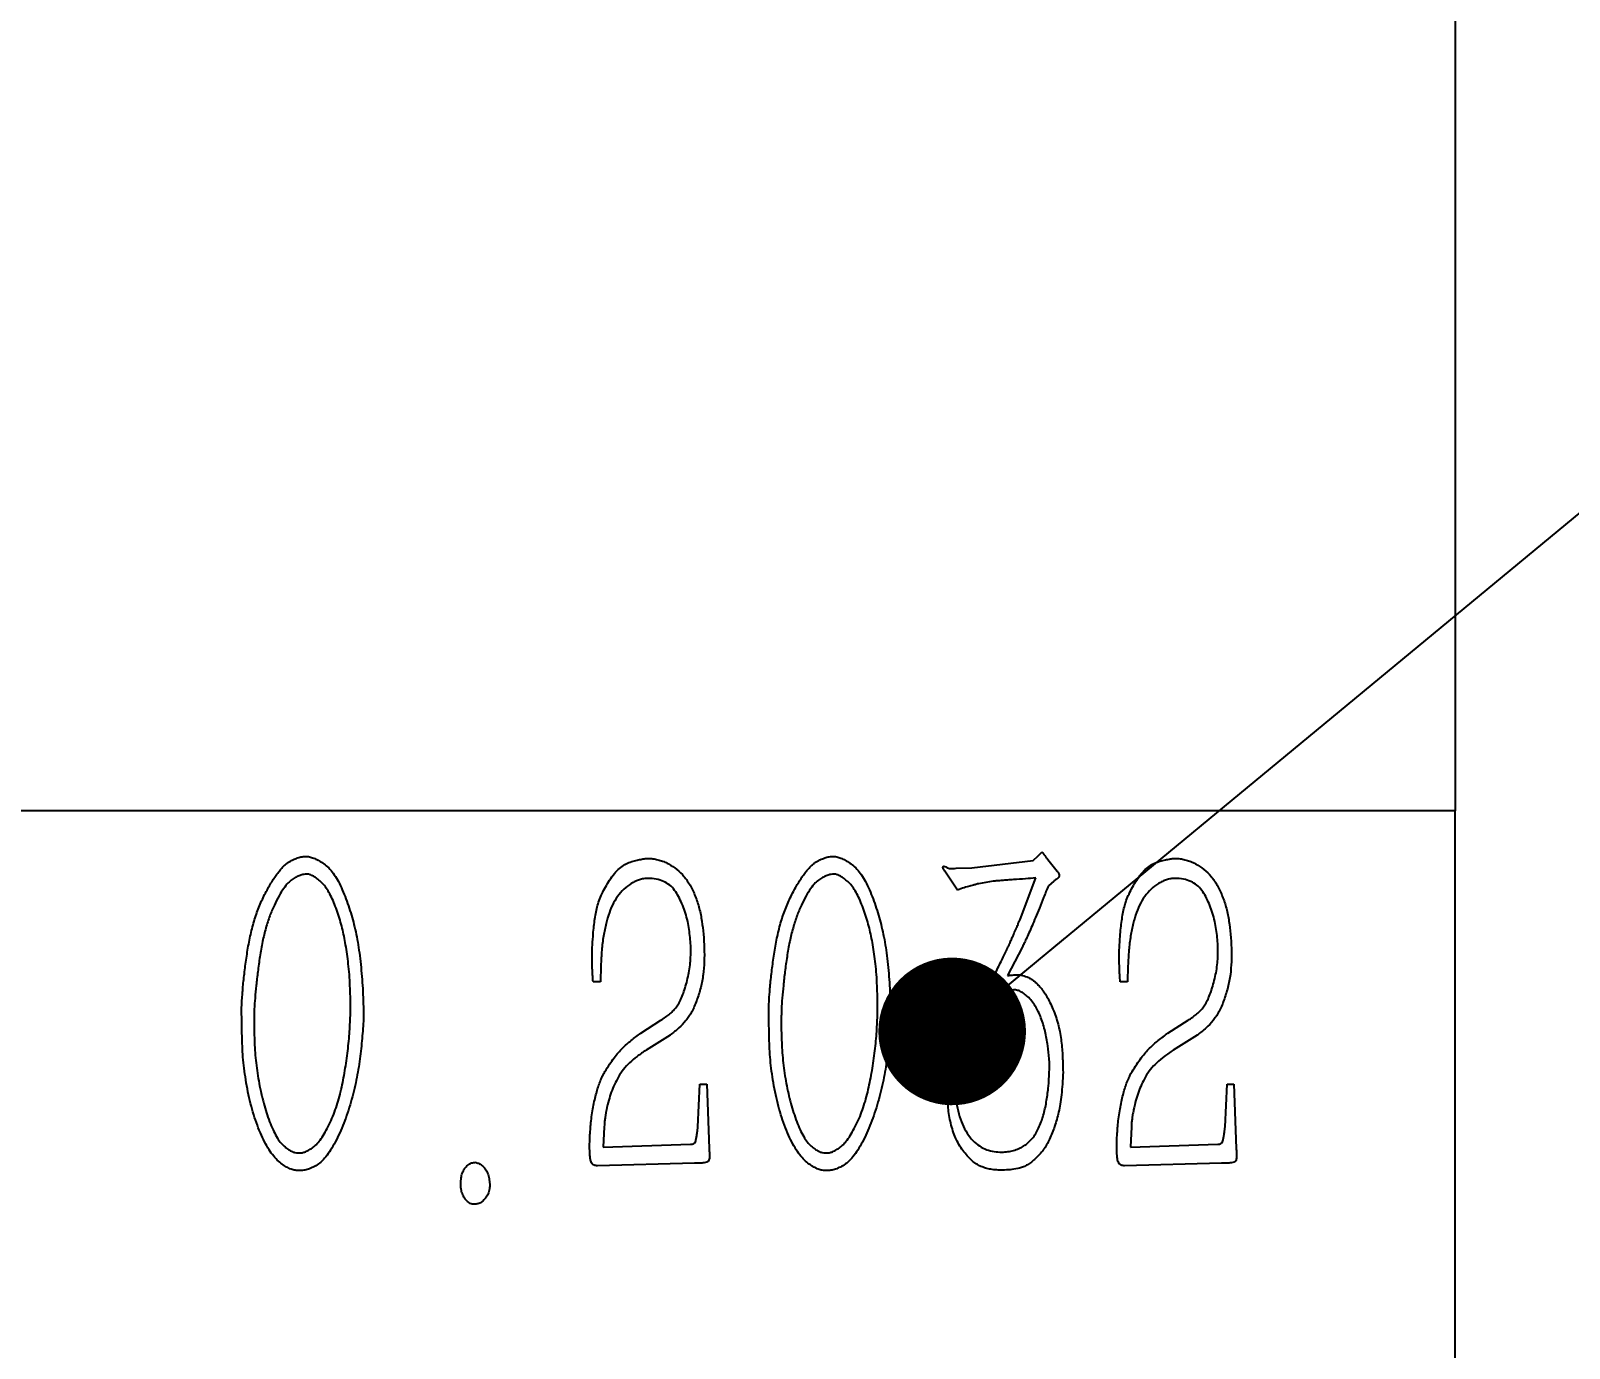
# Model space of a CAD drawing. Header units: millimetres. Extents: x 0 to 210, y 0 to 297.
# Drawn here: x 166.78 to 177.37, y 173.63 to 182.7 of the extents above; entities that cross this region are included whole.
import ezdxf

# ---------------------------------------------------------------- set-up
doc = ezdxf.new("R2010")
doc.units = ezdxf.units.MM
doc.layers.add('根据设置的颜色创建', color=7, linetype='Continuous', lineweight=25)
doc.styles.add('SLDTEXTSTYLE5', font='TXT', dxfattribs={"width": 0.7})
doc.dimstyles.new('SLDDIMSTYLE2', dxfattribs={"dimtxt": 3.5, "dimasz": 4.08, "dimexe": 0, "dimexo": 0.0625, "dimgap": 0.875, "dimtad": 0, "dimtih": 1, "dimtoh": 1, "dimlfac": 1.5, "dimrnd": 1e-09, "dimzin": 12, "dimdsep": 46, "dimtxsty": 'SLDTEXTSTYLE5', "dimsah": 1, "dimcen": 0.09, "dimadec": 0, "dimazin": 3, "dimtol": 1, "dimtp": 0.01, "dimtm": 0.01, "dimtfac": 1, "dimtofl": 0, "dimtmove": 0, "dimatfit": 3, "dimfxl": 0, "dimfrac": 2, "dimtolj": 1, "dimarcsym": 0})
doc.dimstyles.new('SLDDIMSTYLE7', dxfattribs={"dimtxt": 0.18, "dimasz": 1.016, "dimexe": 0, "dimexo": 0.0625, "dimgap": 0, "dimtad": 0, "dimtih": 1, "dimtoh": 1, "dimdec": 0, "dimrnd": 1e-09, "dimzin": 0, "dimdsep": 46, "dimtxsty": 'Standard', "dimblk1": 'DOT', "dimblk2": 'DOT', "dimsah": 1, "dimcen": 0.09, "dimadec": 0, "dimazin": 0, "dimtfac": 1.016, "dimtdec": 0, "dimtofl": 0, "dimtmove": 0, "dimatfit": 3, "dimldrblk": 'DOT', "dimfxl": 0, "dimfrac": 2, "dimtolj": 1, "dimtzin": 0, "dimarcsym": 0})

# ---------------------------------------------------------------- blocks, each defined once
blk = doc.blocks.new('_D_4')
at = {"layer": '根据设置的颜色创建'}
for p, q in [((176.415, 194.854), (189.908, 194.854)), ((188.892, 169.454), (188.892, 194.854))]:
    blk.add_line(p, q, dxfattribs=at)
blk.add_solid([(188.892, 194.854), (188.384, 190.774), (189.4, 190.774)], dxfattribs=at)
at = {"layer": '根据设置的颜色创建', "char_height": 3.5, "attachment_point": 1, "style": 'SLDTEXTSTYLE5'}
for s, insert in [('±0.01', (194.288, 197.2)), ('70', (189.908, 197.2))]:
    blk.add_mtext(s, dxfattribs=dict(at, insert=insert))
blk = doc.blocks.new('_Dot')
at = {"color": 0, "linetype": 'ByBlock', "lineweight": -2}
blk.add_line((-0.5, 0), (-1, 0), dxfattribs=at)
at = {"color": 0, "linetype": 'ByBlock', "const_width": 0.5}
blk.add_lwpolyline([(-0.25, 0, 1), (0.25, 0, 1)], format="xyb", close=True, dxfattribs=at)

msp = doc.modelspace()

# ---------------------------------------------------------------- linework, layer by layer
at = {"color": 7, "linetype": 'Continuous', "lineweight": 25}
for p, q in [((176.582, 194.8542), (176.582, 177.3275)), ((176.582, 177.3275), (156.582, 177.3275)), ((176.582, 169.4542), (176.582, 177.3275)), ((173.7113, 177.0171), (173.7381, 177.0439)), ((173.1475, 176.9331), (173.2549, 176.9365)), ((173.2549, 176.9365), (173.678, 176.9868)), ((173.678, 176.9868), (173.7113, 177.0171)), ((173.7784, 176.9932), (173.8426, 176.9127)), ((173.1579, 176.7819), (173.0739, 176.9062)), ((173.4025, 176.8426), (173.3021, 176.8257)), ((173.5875, 176.5805), (173.6949, 176.8659)), ((173.8187, 176.8426), (173.7819, 176.8122)), ((173.1912, 176.7953), (173.1579, 176.7819)), ((173.6009, 176.3861), (173.5, 176.1947)), ((170.7023, 176.2618), (170.6993, 176.151)), ((173.3424, 176.1743), (173.3692, 176.1848)), ((173.3692, 176.1848), (173.413, 176.2012)), ((174.3298, 176.2618), (174.3268, 176.151)), ((170.6993, 176.151), (170.6486, 176.151)), ((173.4025, 176.0371), (173.3488, 176.141)), ((173.4766, 176.0873), (173.4533, 176.0436)), ((173.5303, 176.0938), (173.4766, 176.0873)), ((174.3268, 176.151), (174.2761, 176.151)), ((170.9777, 175.7985), (171.1154, 175.886)), ((174.6053, 175.7985), (174.743, 175.886)), ((171.1791, 175.785), (171.0145, 175.6811)), ((174.8066, 175.785), (174.642, 175.6811)), ((171.3705, 175.1541), (171.3839, 175.4464)), ((171.3839, 175.4464), (171.4307, 175.4464)), ((171.4307, 175.4464), (171.4476, 175.0034)), ((173.0838, 175.5066), (173.1206, 175.5066)), ((173.0873, 175.3758), (173.0838, 175.5066)), ((174.998, 175.1541), (175.0115, 175.4464)), ((175.0115, 175.4464), (175.0582, 175.4464)), ((175.0582, 175.4464), (175.0751, 175.0034)), ((170.7261, 175.1541), (170.7192, 175.0134)), ((174.3537, 175.1541), (174.3467, 175.0134)), ((170.7192, 175.0134), (171.3198, 175.0333)), ((174.3467, 175.0134), (174.9473, 175.0333)), ((171.3466, 174.9025), (170.6789, 174.8856)), ((174.9742, 174.9025), (174.3064, 174.8856))]:
    msp.add_line(p, q, dxfattribs=at)
for points, knots in [([(173.7381, 177.0439), (173.739, 177.0429), (173.7425, 177.0388), (173.7494, 177.0287), (173.7631, 177.0137), (173.7728, 177.0008), (173.7784, 176.9932)], [0, 0, 0, 0, 0.0599502, 0.2518463, 0.5624097, 1, 1, 1, 1]), ([(168.2302, 175.97), (168.2318, 176.0022), (168.2351, 176.0679), (168.2443, 176.1689), (168.2575, 176.2743), (168.2729, 176.3827), (168.2943, 176.4896), (168.3216, 176.5912), (168.3565, 176.6852), (168.3914, 176.7574), (168.4208, 176.8103), (168.4422, 176.8455), (168.4624, 176.8773), (168.483, 176.9044), (168.5022, 176.9283), (168.5206, 176.9487), (168.5389, 176.9646), (168.5619, 176.9803), (168.5899, 176.9943), (168.6223, 177.0066), (168.6535, 177.0137), (168.6739, 177.0136), (168.6837, 177.0136)], [0, 0, 0, 0, 0.0791617, 0.1617817, 0.249201, 0.3402337, 0.4308369, 0.51702, 0.5987473, 0.6769184, 0.7137579, 0.7475742, 0.7781967, 0.8061442, 0.8313402, 0.8535386, 0.8734677, 0.8907568, 0.9219139, 0.9501421, 0.9759499, 1, 1, 1, 1]), ([(168.6837, 177.0136), (168.6931, 177.012), (168.7129, 177.0085), (168.7422, 176.9956), (168.7732, 176.9785), (168.8063, 176.9563), (168.8394, 176.9264), (168.8698, 176.887), (168.8985, 176.839), (168.9337, 176.7625), (168.9724, 176.6589), (169.0033, 176.55), (169.0229, 176.4592), (169.0359, 176.3866), (169.0462, 176.3097), (169.0573, 176.2017), (169.0671, 176.0633), (169.0687, 175.9518), (169.0695, 175.8959)], [0, 0, 0, 0, 0.02273026, 0.04800986, 0.07607405, 0.1077779, 0.14317885, 0.18216688, 0.22668203, 0.27674654, 0.38363318, 0.4913039, 0.54735366, 0.6062109, 0.66789725, 0.73294083, 0.86621118, 1, 1, 1, 1]), ([(170.6486, 176.4632), (170.6499, 176.4821), (170.6524, 176.5187), (170.6591, 176.5714), (170.6668, 176.6202), (170.6768, 176.6662), (170.6904, 176.7111), (170.7098, 176.7565), (170.7336, 176.8038), (170.7621, 176.851), (170.7936, 176.8951), (170.8284, 176.9314), (170.8652, 176.9589), (170.904, 176.976), (170.9415, 176.9863), (170.9758, 176.9935), (171.0064, 176.9993), (171.0258, 176.9999), (171.0349, 177.0002)], [0, 0, 0, 0, 0.0773933, 0.1496697, 0.2168726, 0.2792689, 0.341566, 0.4083072, 0.4803424, 0.5577594, 0.6332927, 0.7012546, 0.7623078, 0.8195509, 0.8730981, 0.9208868, 0.9627216, 1, 1, 1, 1]), ([(171.0349, 177.0002), (171.0466, 176.9993), (171.0696, 176.9977), (171.1033, 176.9896), (171.1362, 176.9791), (171.178, 176.9587), (171.2266, 176.9265), (171.2684, 176.885), (171.2971, 176.847), (171.3173, 176.8147), (171.3355, 176.7789), (171.358, 176.7263), (171.3813, 176.6565), (171.3987, 176.5683), (171.4094, 176.4769), (171.4144, 176.3832), (171.4154, 176.2907), (171.4099, 176.2303), (171.4073, 176.2012)], [0, 0, 0, 0, 0.0356683, 0.0704794, 0.1057527, 0.1411315, 0.2124266, 0.2830551, 0.3199666, 0.3582322, 0.3992756, 0.4428821, 0.5331498, 0.6237359, 0.7171883, 0.8146953, 0.9105217, 1, 1, 1, 1]), ([(171.8578, 175.97), (171.8594, 176.0022), (171.8627, 176.0679), (171.8718, 176.1689), (171.885, 176.2743), (171.9005, 176.3827), (171.9218, 176.4896), (171.9492, 176.5912), (171.9841, 176.6852), (172.0189, 176.7574), (172.0483, 176.8103), (172.0698, 176.8455), (172.0899, 176.8773), (172.1105, 176.9044), (172.1297, 176.9283), (172.1481, 176.9487), (172.1664, 176.9646), (172.1894, 176.9803), (172.2174, 176.9943), (172.2498, 177.0066), (172.2811, 177.0137), (172.3014, 177.0136), (172.3112, 177.0136)], [0, 0, 0, 0, 0.0791617, 0.16178169, 0.24920104, 0.34023368, 0.43083686, 0.51702005, 0.59874731, 0.67691845, 0.71375792, 0.74757421, 0.7781967, 0.80614416, 0.83134019, 0.85353858, 0.87346768, 0.89075681, 0.92191392, 0.95014206, 0.97594985, 1, 1, 1, 1]), ([(172.3112, 177.0136), (172.3206, 177.012), (172.3404, 177.0085), (172.3697, 176.9956), (172.4008, 176.9785), (172.4338, 176.9563), (172.4669, 176.9264), (172.4973, 176.887), (172.526, 176.839), (172.5612, 176.7625), (172.5999, 176.6589), (172.6308, 176.55), (172.6504, 176.4592), (172.6635, 176.3866), (172.6737, 176.3097), (172.6848, 176.2017), (172.6946, 176.0633), (172.6962, 175.9518), (172.697, 175.8959)], [0, 0, 0, 0, 0.0227303, 0.0480099, 0.0760741, 0.1077779, 0.1431789, 0.1821669, 0.226682, 0.2767465, 0.3836332, 0.4913039, 0.5473537, 0.6062109, 0.6678973, 0.7329408, 0.8662112, 1, 1, 1, 1]), ([(173.0739, 176.9062), (173.0704, 176.9111), (173.0643, 176.9194), (173.0591, 176.9311), (173.0555, 176.9393), (173.0588, 176.9476), (173.0722, 176.9455), (173.0821, 176.9388), (173.0949, 176.9321), (173.1095, 176.9301), (173.1273, 176.9302), (173.1404, 176.9321), (173.1475, 176.9331)], [0, 0, 0, 0, 0.1318547, 0.2250901, 0.2854028, 0.32142, 0.3983038, 0.5209631, 0.6060225, 0.7100381, 0.8416898, 1, 1, 1, 1]), ([(173.8426, 176.9127), (173.8469, 176.9071), (173.854, 176.8979), (173.8592, 176.8832), (173.8541, 176.8729), (173.8463, 176.8642), (173.834, 176.8538), (173.8242, 176.8466), (173.8187, 176.8426)], [0, 0, 0, 0, 0.2365867, 0.3878272, 0.471115, 0.599237, 0.7736175, 1, 1, 1, 1]), ([(174.2761, 176.4632), (174.2774, 176.4821), (174.2799, 176.5187), (174.2866, 176.5714), (174.2943, 176.6202), (174.3044, 176.6662), (174.3179, 176.7111), (174.3373, 176.7565), (174.3612, 176.8038), (174.3896, 176.851), (174.4211, 176.8951), (174.4559, 176.9314), (174.4928, 176.9589), (174.5315, 176.976), (174.569, 176.9863), (174.6033, 176.9935), (174.6339, 176.9993), (174.6533, 176.9999), (174.6624, 177.0002)], [0, 0, 0, 0, 0.0773933, 0.1496697, 0.2168726, 0.2792689, 0.341566, 0.4083072, 0.4803424, 0.5577594, 0.6332927, 0.7012546, 0.7623078, 0.8195509, 0.8730981, 0.9208868, 0.9627216, 1, 1, 1, 1]), ([(174.6624, 177.0002), (174.6741, 176.9993), (174.6971, 176.9977), (174.7308, 176.9896), (174.7637, 176.9791), (174.8055, 176.9587), (174.8541, 176.9265), (174.8959, 176.885), (174.9247, 176.847), (174.9448, 176.8147), (174.963, 176.7789), (174.9855, 176.7263), (175.0089, 176.6565), (175.0262, 176.5683), (175.0369, 176.4769), (175.042, 176.3832), (175.0429, 176.2907), (175.0375, 176.2303), (175.0348, 176.2012)], [0, 0, 0, 0, 0.0356683, 0.0704794, 0.1057527, 0.1411315, 0.2124266, 0.2830551, 0.3199666, 0.3582322, 0.3992756, 0.4428821, 0.5331498, 0.6237359, 0.7171883, 0.8146953, 0.9105217, 1, 1, 1, 1]), ([(168.6802, 176.8928), (168.6725, 176.8922), (168.6564, 176.891), (168.6318, 176.8835), (168.6058, 176.8716), (168.5769, 176.856), (168.547, 176.8295), (168.5171, 176.7907), (168.4857, 176.7398), (168.4532, 176.677), (168.422, 176.6031), (168.3957, 176.5186), (168.3726, 176.4248), (168.3555, 176.3241), (168.3416, 176.2232), (168.3307, 176.1284), (168.3224, 176.0427), (168.3192, 175.9886), (168.3177, 175.963)], [0, 0, 0, 0, 0.021709, 0.0456184, 0.0722953, 0.102556, 0.1384837, 0.1842057, 0.2407015, 0.3078521, 0.3841831, 0.4674225, 0.5582288, 0.6573486, 0.756345, 0.8465493, 0.9275953, 1, 1, 1, 1]), ([(168.972, 176.2012), (168.9697, 176.2256), (168.965, 176.2727), (168.9567, 176.341), (168.9467, 176.4045), (168.9324, 176.4827), (168.9091, 176.5764), (168.8774, 176.6658), (168.8502, 176.7333), (168.8261, 176.7757), (168.8026, 176.8123), (168.7758, 176.84), (168.7498, 176.8615), (168.7254, 176.8777), (168.7026, 176.889), (168.6872, 176.8916), (168.6802, 176.8928)], [0, 0, 0, 0, 0.0930644, 0.1800116, 0.2616068, 0.3372063, 0.4820171, 0.6280174, 0.6971544, 0.7583281, 0.8131804, 0.861742, 0.9042397, 0.941099, 0.972947, 1, 1, 1, 1]), ([(171.0414, 176.8625), (171.0314, 176.8626), (171.0116, 176.8628), (170.982, 176.8583), (170.9532, 176.8489), (170.9154, 176.8318), (170.8718, 176.8001), (170.8258, 176.7522), (170.7881, 176.6938), (170.7585, 176.6262), (170.737, 176.549), (170.7188, 176.4624), (170.7073, 176.3654), (170.704, 176.2973), (170.7023, 176.2618)], [0, 0, 0, 0, 0.0391098, 0.0780073, 0.1169648, 0.1577962, 0.2406082, 0.3272675, 0.4176505, 0.5124781, 0.6164178, 0.7322223, 0.8602705, 1, 1, 1, 1]), ([(171.2999, 176.5671), (171.295, 176.5861), (171.2855, 176.6231), (171.2673, 176.6764), (171.2441, 176.7252), (171.2191, 176.7706), (171.1874, 176.8098), (171.1458, 176.8383), (171.0964, 176.8573), (171.0603, 176.8607), (171.0414, 176.8625)], [0, 0, 0, 0, 0.137616, 0.268397, 0.3955587, 0.5166367, 0.6323746, 0.7461259, 0.8670581, 1, 1, 1, 1]), ([(172.3077, 176.8928), (172.3001, 176.8922), (172.2839, 176.891), (172.2593, 176.8835), (172.2334, 176.8716), (172.2044, 176.856), (172.1745, 176.8295), (172.1447, 176.7907), (172.1132, 176.7398), (172.0807, 176.677), (172.0495, 176.6031), (172.0232, 176.5186), (172.0002, 176.4248), (171.983, 176.3241), (171.9692, 176.2232), (171.9583, 176.1284), (171.95, 176.0427), (171.9468, 175.9886), (171.9453, 175.963)], [0, 0, 0, 0, 0.021709, 0.0456184, 0.0722953, 0.102556, 0.1384837, 0.1842057, 0.2407015, 0.3078521, 0.3841831, 0.4674225, 0.5582288, 0.6573486, 0.756345, 0.8465493, 0.9275953, 1, 1, 1, 1]), ([(172.5996, 176.2012), (172.5972, 176.2256), (172.5926, 176.2727), (172.5842, 176.341), (172.5742, 176.4045), (172.5599, 176.4827), (172.5366, 176.5764), (172.505, 176.6658), (172.4777, 176.7333), (172.4536, 176.7757), (172.4301, 176.8123), (172.4033, 176.84), (172.3774, 176.8615), (172.3529, 176.8777), (172.3301, 176.889), (172.3148, 176.8916), (172.3077, 176.8928)], [0, 0, 0, 0, 0.0930644, 0.1800116, 0.2616068, 0.3372063, 0.4820171, 0.6280174, 0.6971544, 0.7583281, 0.8131804, 0.861742, 0.9042397, 0.941099, 0.972947, 1, 1, 1, 1]), ([(173.3021, 176.8257), (173.2976, 176.8247), (173.2854, 176.8221), (173.2627, 176.8151), (173.2301, 176.8065), (173.2053, 176.7994), (173.1912, 176.7953)], [0, 0, 0, 0, 0.1196153, 0.3263433, 0.6180283, 1, 1, 1, 1]), ([(173.6949, 176.8659), (173.6715, 176.8636), (173.6206, 176.8587), (173.5555, 176.8547), (173.5015, 176.8518), (173.4643, 176.8487), (173.4319, 176.8458), (173.4118, 176.8436), (173.4025, 176.8426)], [0, 0, 0, 0, 0.240019, 0.5237096, 0.6663478, 0.7938845, 0.9045326, 1, 1, 1, 1]), ([(173.7819, 176.8122), (173.7712, 176.7852), (173.7507, 176.7339), (173.7214, 176.661), (173.6945, 176.5961), (173.6708, 176.5387), (173.6491, 176.4896), (173.6312, 176.4478), (173.6151, 176.4143), (173.6053, 176.3947), (173.6009, 176.3861)], [0, 0, 0, 0, 0.1884126, 0.3574864, 0.5096205, 0.6434181, 0.7593065, 0.8578577, 0.9375784, 1, 1, 1, 1]), ([(174.6689, 176.8625), (174.6589, 176.8626), (174.6391, 176.8628), (174.6095, 176.8583), (174.5807, 176.8489), (174.543, 176.8318), (174.4993, 176.8001), (174.4533, 176.7522), (174.4156, 176.6938), (174.386, 176.6262), (174.3645, 176.549), (174.3463, 176.4624), (174.3348, 176.3654), (174.3315, 176.2973), (174.3298, 176.2618)], [0, 0, 0, 0, 0.0391098, 0.0780073, 0.1169648, 0.1577962, 0.2406082, 0.3272675, 0.4176505, 0.5124781, 0.6164178, 0.7322223, 0.8602705, 1, 1, 1, 1]), ([(174.9274, 176.5671), (174.9225, 176.5861), (174.913, 176.6231), (174.8948, 176.6764), (174.8716, 176.7252), (174.8466, 176.7706), (174.8149, 176.8098), (174.7733, 176.8383), (174.7239, 176.8573), (174.6878, 176.8607), (174.6689, 176.8625)], [0, 0, 0, 0, 0.13761604, 0.26839697, 0.39555871, 0.51663673, 0.63237463, 0.74612586, 0.8670581, 1, 1, 1, 1]), ([(171.1154, 175.886), (171.1265, 175.8933), (171.1476, 175.9074), (171.177, 175.9297), (171.2016, 175.9535), (171.2233, 175.9785), (171.2425, 176.0075), (171.2588, 176.0434), (171.2755, 176.0859), (171.2952, 176.1521), (171.3155, 176.2397), (171.3233, 176.3477), (171.3191, 176.4573), (171.3064, 176.5299), (171.2999, 176.5671)], [0, 0, 0, 0, 0.0529754, 0.1016591, 0.1476245, 0.1894887, 0.2340007, 0.2862067, 0.3466759, 0.4167408, 0.562691, 0.705058, 0.8490911, 1, 1, 1, 1]), ([(173.413, 176.2012), (173.4204, 176.2166), (173.4348, 176.2463), (173.4557, 176.2892), (173.4752, 176.3286), (173.4919, 176.3651), (173.5075, 176.3981), (173.5214, 176.4277), (173.5333, 176.454), (173.546, 176.4832), (173.5589, 176.5136), (173.572, 176.5433), (173.5808, 176.5648), (173.5857, 176.5762), (173.5875, 176.5805)], [0, 0, 0, 0, 0.1229892, 0.2369226, 0.3428707, 0.4387353, 0.5255386, 0.604359, 0.673619, 0.7333306, 0.833057, 0.9109004, 0.9663928, 1, 1, 1, 1]), ([(174.743, 175.886), (174.754, 175.8933), (174.7751, 175.9074), (174.8046, 175.9297), (174.8291, 175.9535), (174.8508, 175.9785), (174.8701, 176.0075), (174.8863, 176.0434), (174.903, 176.0859), (174.9227, 176.1521), (174.943, 176.2397), (174.9508, 176.3477), (174.9466, 176.4573), (174.9339, 176.5299), (174.9274, 176.5671)], [0, 0, 0, 0, 0.0529754, 0.1016591, 0.1476245, 0.1894887, 0.2340007, 0.2862067, 0.3466759, 0.4167408, 0.562691, 0.705058, 0.8490911, 1, 1, 1, 1]), ([(170.6486, 176.151), (170.6475, 176.167), (170.6455, 176.1977), (170.6435, 176.2416), (170.6426, 176.2811), (170.6418, 176.329), (170.6431, 176.3892), (170.6467, 176.4377), (170.6486, 176.4632)], [0, 0, 0, 0, 0.15459008, 0.29471376, 0.42200728, 0.53336569, 0.75452059, 1, 1, 1, 1]), ([(174.2761, 176.151), (174.2751, 176.167), (174.2731, 176.1977), (174.271, 176.2416), (174.2702, 176.2811), (174.2693, 176.329), (174.2706, 176.3892), (174.2742, 176.4377), (174.2761, 176.4632)], [0, 0, 0, 0, 0.15459008, 0.29471376, 0.42200728, 0.53336569, 0.75452059, 1, 1, 1, 1]), ([(168.6195, 174.9731), (168.6265, 174.9732), (168.6415, 174.9734), (168.6651, 174.9789), (168.6895, 174.9915), (168.7169, 175.007), (168.7453, 175.0305), (168.773, 175.0635), (168.7999, 175.1059), (168.827, 175.1556), (168.853, 175.2108), (168.8756, 175.2695), (168.8958, 175.3302), (168.9173, 175.4147), (168.9397, 175.5244), (168.9596, 175.6583), (168.9729, 175.7906), (168.9784, 175.8985), (168.9799, 175.9839), (168.9786, 176.0519), (168.9762, 176.1248), (168.9735, 176.1752), (168.972, 176.2012)], [0, 0, 0, 0, 0.0154082, 0.0330967, 0.0529323, 0.075934, 0.1024907, 0.1339305, 0.1707234, 0.2133638, 0.2591008, 0.3055111, 0.3525593, 0.400289, 0.4983163, 0.5998408, 0.6996397, 0.7921073, 0.8386519, 0.8884942, 0.9423931, 1, 1, 1, 1]), ([(171.4073, 176.2012), (171.402, 176.1712), (171.3914, 176.1109), (171.3679, 176.0383), (171.3468, 175.9829), (171.3286, 175.9457), (171.3096, 175.9129), (171.2812, 175.8746), (171.2394, 175.83), (171.1998, 175.8005), (171.1791, 175.785)], [0, 0, 0, 0, 0.1863851, 0.3745811, 0.4662174, 0.5497739, 0.6276134, 0.6980844, 0.8417432, 1, 1, 1, 1]), ([(172.2471, 174.9731), (172.254, 174.9732), (172.269, 174.9734), (172.2926, 174.9789), (172.317, 174.9915), (172.3444, 175.007), (172.3728, 175.0305), (172.4005, 175.0635), (172.4274, 175.1059), (172.4546, 175.1556), (172.4806, 175.2108), (172.5032, 175.2695), (172.5233, 175.3302), (172.5449, 175.4147), (172.5672, 175.5244), (172.5871, 175.6583), (172.6004, 175.7906), (172.6059, 175.8985), (172.6074, 175.9839), (172.6062, 176.0519), (172.6038, 176.1248), (172.601, 176.1752), (172.5996, 176.2012)], [0, 0, 0, 0, 0.0154082, 0.0330967, 0.0529323, 0.075934, 0.1024907, 0.1339305, 0.1707234, 0.2133638, 0.2591008, 0.3055111, 0.3525593, 0.400289, 0.4983163, 0.5998408, 0.6996397, 0.7921073, 0.8386519, 0.8884942, 0.9423931, 1, 1, 1, 1]), ([(173.3488, 176.141), (173.345, 176.147), (173.3382, 176.1574), (173.3411, 176.1693), (173.3424, 176.1743)], [0, 0, 0, 0, 0.5736296, 1, 1, 1, 1]), ([(173.5, 176.1947), (173.5119, 176.1957), (173.5348, 176.1975), (173.5697, 176.201), (173.6075, 176.1961), (173.641, 176.1834), (173.6695, 176.1669), (173.6919, 176.1499), (173.7138, 176.1287), (173.7359, 176.1035), (173.758, 176.0736), (173.7785, 176.0373), (173.7995, 175.996), (173.8265, 175.933), (173.8548, 175.8484), (173.8724, 175.742), (173.8809, 175.6357), (173.8822, 175.565), (173.8828, 175.53)], [0, 0, 0, 0, 0.0412774, 0.0790534, 0.1205083, 0.1716627, 0.2013546, 0.2335771, 0.2683289, 0.3063805, 0.3488888, 0.3965107, 0.4496554, 0.5087694, 0.632529, 0.7561408, 0.8794035, 1, 1, 1, 1]), ([(175.0348, 176.2012), (175.0295, 176.1712), (175.0189, 176.1109), (174.9954, 176.0383), (174.9743, 175.9829), (174.9561, 175.9457), (174.9371, 175.9129), (174.9087, 175.8746), (174.8669, 175.83), (174.8274, 175.8005), (174.8066, 175.785)], [0, 0, 0, 0, 0.1863851, 0.3745811, 0.4662174, 0.5497739, 0.6276134, 0.6980844, 0.8417432, 1, 1, 1, 1]), ([(173.7784, 175.7114), (173.7731, 175.7443), (173.7624, 175.8093), (173.738, 175.8873), (173.7141, 175.9456), (173.6922, 175.9843), (173.6683, 176.0195), (173.6407, 176.0488), (173.6124, 176.0722), (173.5845, 176.0883), (173.5567, 176.0965), (173.539, 176.0947), (173.5303, 176.0938)], [0, 0, 0, 0, 0.2018661, 0.400005, 0.4952165, 0.5840349, 0.6700868, 0.7527421, 0.827924, 0.8923858, 0.9475925, 1, 1, 1, 1]), ([(168.6131, 174.8523), (168.6037, 174.8536), (168.584, 174.8564), (168.5543, 174.8681), (168.5233, 174.886), (168.4902, 174.9097), (168.457, 174.9423), (168.4249, 174.9844), (168.394, 175.0364), (168.3652, 175.0972), (168.3374, 175.1646), (168.3135, 175.2375), (168.2912, 175.3141), (168.2734, 175.3942), (168.2587, 175.4752), (168.2472, 175.5548), (168.2392, 175.6321), (168.2348, 175.7068), (168.2333, 175.7782), (168.2317, 175.8459), (168.2307, 175.9093), (168.2304, 175.9503), (168.2302, 175.97)], [0, 0, 0, 0, 0.02255901, 0.0475301, 0.0757644, 0.10812771, 0.14458594, 0.18670607, 0.23438152, 0.28900989, 0.34770304, 0.40877555, 0.47229057, 0.53857531, 0.6050815, 0.66918434, 0.73097874, 0.79096653, 0.84809411, 0.90204025, 0.95280694, 1, 1, 1, 1]), ([(168.3177, 175.963), (168.3174, 175.947), (168.3166, 175.9127), (168.3159, 175.8583), (168.3173, 175.7978), (168.3195, 175.7087), (168.3279, 175.592), (168.3493, 175.4519), (168.3798, 175.3163), (168.4134, 175.21), (168.4447, 175.1342), (168.4688, 175.0873), (168.4938, 175.0492), (168.5209, 175.0208), (168.5472, 174.9997), (168.5724, 174.9851), (168.5961, 174.975), (168.612, 174.9737), (168.6195, 174.9731)], [0, 0, 0, 0, 0.0441096, 0.0941222, 0.1491414, 0.2100905, 0.3386544, 0.4696937, 0.5984022, 0.7197498, 0.7749714, 0.8231655, 0.8644003, 0.8994549, 0.9301996, 0.9564785, 0.9793601, 1, 1, 1, 1]), ([(172.2406, 174.8523), (172.2312, 174.8536), (172.2115, 174.8564), (172.1818, 174.8681), (172.1508, 174.886), (172.1178, 174.9097), (172.0845, 174.9423), (172.0525, 174.9844), (172.0216, 175.0364), (171.9928, 175.0972), (171.9649, 175.1646), (171.9411, 175.2375), (171.9188, 175.3141), (171.901, 175.3942), (171.8863, 175.4752), (171.8748, 175.5548), (171.8667, 175.6321), (171.8623, 175.7068), (171.8608, 175.7782), (171.8592, 175.8459), (171.8582, 175.9093), (171.8579, 175.9503), (171.8578, 175.97)], [0, 0, 0, 0, 0.02255901, 0.0475301, 0.0757644, 0.10812771, 0.14458594, 0.18670607, 0.23438152, 0.28900989, 0.34770304, 0.40877555, 0.47229057, 0.53857531, 0.6050815, 0.66918434, 0.73097874, 0.79096653, 0.84809411, 0.90204025, 0.95280694, 1, 1, 1, 1]), ([(171.9453, 175.963), (171.9449, 175.947), (171.9442, 175.9127), (171.9434, 175.8583), (171.9448, 175.7978), (171.9471, 175.7087), (171.9554, 175.592), (171.9768, 175.4519), (172.0073, 175.3163), (172.041, 175.21), (172.0723, 175.1342), (172.0964, 175.0873), (172.1214, 175.0492), (172.1484, 175.0208), (172.1747, 174.9997), (172.1999, 174.9851), (172.2236, 174.975), (172.2395, 174.9737), (172.2471, 174.9731)], [0, 0, 0, 0, 0.0441096, 0.0941222, 0.1491414, 0.2100905, 0.3386544, 0.4696937, 0.5984022, 0.7197498, 0.7749714, 0.8231655, 0.8644003, 0.8994549, 0.9301996, 0.9564785, 0.9793601, 1, 1, 1, 1]), ([(173.4533, 176.0436), (173.4501, 176.0381), (173.4447, 176.0286), (173.4373, 176.016), (173.4313, 176.0087), (173.4268, 176.0023), (173.4205, 176.0045), (173.4158, 176.0113), (173.4097, 176.0225), (173.4052, 176.0318), (173.4025, 176.0371)], [0, 0, 0, 0, 0.2072528, 0.3612926, 0.4701471, 0.5356862, 0.580568, 0.66148, 0.8052751, 1, 1, 1, 1]), ([(169.0695, 175.8959), (169.0665, 175.8511), (169.0602, 175.7593), (169.0452, 175.6184), (169.0208, 175.4718), (168.9899, 175.3481), (168.96, 175.2498), (168.9348, 175.179), (168.9062, 175.1123), (168.8761, 175.0499), (168.8444, 174.9944), (168.8122, 174.9473), (168.7776, 174.9113), (168.7422, 174.8855), (168.7077, 174.868), (168.6747, 174.8568), (168.6433, 174.8506), (168.6229, 174.8517), (168.6131, 174.8523)], [0, 0, 0, 0, 0.1100357, 0.2257423, 0.34734796, 0.47421152, 0.53797769, 0.59929957, 0.65848308, 0.71592161, 0.76890374, 0.81525236, 0.8554906, 0.89069048, 0.92213536, 0.9500252, 0.97601741, 1, 1, 1, 1]), ([(172.697, 175.8959), (172.694, 175.8511), (172.6878, 175.7593), (172.6728, 175.6184), (172.6484, 175.4718), (172.6174, 175.3481), (172.5875, 175.2498), (172.5623, 175.179), (172.5337, 175.1123), (172.5037, 175.0499), (172.472, 174.9944), (172.4397, 174.9473), (172.4051, 174.9113), (172.3698, 174.8855), (172.3352, 174.868), (172.3022, 174.8568), (172.2708, 174.8506), (172.2504, 174.8517), (172.2406, 174.8523)], [0, 0, 0, 0, 0.1100357, 0.2257423, 0.34734796, 0.47421152, 0.53797769, 0.59929957, 0.65848308, 0.71592161, 0.76890374, 0.81525236, 0.8554906, 0.89069048, 0.92213536, 0.9500252, 0.97601741, 1, 1, 1, 1]), ([(170.6352, 175.1944), (170.6376, 175.2131), (170.6424, 175.2492), (170.6521, 175.3012), (170.6624, 175.3494), (170.6739, 175.3938), (170.686, 175.4344), (170.6997, 175.471), (170.7137, 175.504), (170.7348, 175.5414), (170.7616, 175.5821), (170.7921, 175.626), (170.8214, 175.6632), (170.8598, 175.7042), (170.9117, 175.7489), (170.9553, 175.7816), (170.9777, 175.7985)], [0, 0, 0, 0, 0.0788215, 0.1518375, 0.2203822, 0.2838691, 0.3430756, 0.3968308, 0.4466196, 0.4923694, 0.5753218, 0.6496681, 0.7150319, 0.7726915, 0.8832726, 1, 1, 1, 1]), ([(174.2627, 175.1944), (174.2652, 175.2131), (174.2699, 175.2492), (174.2797, 175.3012), (174.2899, 175.3494), (174.3014, 175.3938), (174.3135, 175.4344), (174.3272, 175.471), (174.3412, 175.504), (174.3623, 175.5414), (174.3891, 175.5821), (174.4196, 175.626), (174.4489, 175.6632), (174.4873, 175.7042), (174.5392, 175.7489), (174.5829, 175.7816), (174.6053, 175.7985)], [0, 0, 0, 0, 0.0788215, 0.1518375, 0.2203822, 0.2838691, 0.3430756, 0.3968308, 0.4466196, 0.4923694, 0.5753218, 0.6496681, 0.7150319, 0.7726915, 0.8832726, 1, 1, 1, 1]), ([(171.0145, 175.6811), (170.9936, 175.6668), (170.954, 175.6398), (170.9003, 175.5963), (170.8563, 175.5493), (170.8224, 175.498), (170.7964, 175.4452), (170.7728, 175.3922), (170.7556, 175.3336), (170.743, 175.281), (170.7345, 175.2369), (170.7303, 175.2062), (170.7268, 175.179), (170.7264, 175.1621), (170.7261, 175.1541)], [0, 0, 0, 0, 0.12111886, 0.22915725, 0.32951746, 0.42774395, 0.52199812, 0.61073968, 0.70446623, 0.81362026, 0.86925105, 0.91888873, 0.96193642, 1, 1, 1, 1]), ([(173.4731, 174.9796), (173.4868, 174.9808), (173.5135, 174.9831), (173.5522, 174.9918), (173.588, 175.0068), (173.6214, 175.0259), (173.6515, 175.0508), (173.6788, 175.0803), (173.7015, 175.1155), (173.7273, 175.1689), (173.7524, 175.2424), (173.7712, 175.3358), (173.7834, 175.4312), (173.7892, 175.5262), (173.7899, 175.6198), (173.7822, 175.681), (173.7784, 175.7114)], [0, 0, 0, 0, 0.0462772, 0.0906377, 0.1336622, 0.1771522, 0.2206097, 0.2654781, 0.3124673, 0.3618914, 0.4658573, 0.5742324, 0.6839638, 0.7913235, 0.8962296, 1, 1, 1, 1]), ([(174.642, 175.6811), (174.6211, 175.6668), (174.5815, 175.6398), (174.5279, 175.5963), (174.4838, 175.5493), (174.4499, 175.498), (174.424, 175.4452), (174.4003, 175.3922), (174.3832, 175.3336), (174.3705, 175.281), (174.362, 175.2369), (174.3578, 175.2062), (174.3543, 175.179), (174.3539, 175.1621), (174.3537, 175.1541)], [0, 0, 0, 0, 0.1211189, 0.2291572, 0.3295175, 0.4277439, 0.5219981, 0.6107397, 0.7044662, 0.8136203, 0.869251, 0.9188887, 0.9619364, 1, 1, 1, 1]), ([(173.1206, 175.5066), (173.1235, 175.4872), (173.1288, 175.4501), (173.1366, 175.3967), (173.1448, 175.348), (173.154, 175.2902), (173.1689, 175.2252), (173.1952, 175.1555), (173.2293, 175.0961), (173.2709, 175.048), (173.3181, 175.0121), (173.3695, 174.9899), (173.4216, 174.9794), (173.4562, 174.9795), (173.4731, 174.9796)], [0, 0, 0, 0, 0.08284932, 0.1586638, 0.22824708, 0.29149389, 0.40605185, 0.50964284, 0.60543125, 0.69383203, 0.77694174, 0.85414259, 0.92849204, 1, 1, 1, 1]), ([(173.8828, 175.53), (173.8815, 175.5025), (173.879, 175.4502), (173.8729, 175.3765), (173.8638, 175.3118), (173.8505, 175.2388), (173.8274, 175.158), (173.7983, 175.0835), (173.7708, 175.03), (173.7482, 174.9941), (173.7225, 174.9626), (173.6953, 174.9348), (173.6674, 174.9114), (173.6397, 174.8917), (173.612, 174.8778), (173.5761, 174.8662), (173.5322, 174.8582), (173.4972, 174.8566), (173.4801, 174.8558)], [0, 0, 0, 0, 0.0945607, 0.179635, 0.2537221, 0.3185387, 0.4343312, 0.5415405, 0.5921676, 0.6407665, 0.6868715, 0.7315184, 0.773905, 0.8119302, 0.8475431, 0.8799202, 0.9412777, 1, 1, 1, 1]), ([(173.4801, 174.8558), (173.4655, 174.8555), (173.4375, 174.855), (173.3968, 174.8584), (173.3596, 174.8658), (173.325, 174.8769), (173.2925, 174.8931), (173.2609, 174.9158), (173.2301, 174.9451), (173.2, 174.9802), (173.1723, 175.0202), (173.1484, 175.0648), (173.1285, 175.1131), (173.1086, 175.1818), (173.0918, 175.2697), (173.0888, 175.3408), (173.0873, 175.3758)], [0, 0, 0, 0, 0.0592188, 0.1139302, 0.1654003, 0.2128558, 0.2610075, 0.3121688, 0.3702526, 0.4332436, 0.4995104, 0.5675574, 0.6381649, 0.7111937, 0.8576972, 1, 1, 1, 1]), ([(170.6789, 174.8856), (170.6708, 174.8856), (170.6546, 174.8855), (170.6387, 174.9018), (170.6314, 174.921), (170.6281, 174.9439), (170.6257, 174.9742), (170.6247, 175.0265), (170.627, 175.1009), (170.6324, 175.1622), (170.6352, 175.1944)], [0, 0, 0, 0, 0.0695719, 0.1381293, 0.1842126, 0.2513238, 0.3411928, 0.4542929, 0.7142923, 1, 1, 1, 1]), ([(171.3198, 175.0333), (171.3275, 175.0335), (171.3413, 175.0338), (171.3539, 175.0486), (171.357, 175.0659), (171.3621, 175.0873), (171.3659, 175.1178), (171.3689, 175.141), (171.3705, 175.1541)], [0, 0, 0, 0, 0.1533745, 0.2724251, 0.3647687, 0.5154352, 0.726903, 1, 1, 1, 1]), ([(174.3064, 174.8856), (174.2983, 174.8856), (174.2821, 174.8855), (174.2662, 174.9018), (174.2589, 174.921), (174.2557, 174.9439), (174.2533, 174.9742), (174.2522, 175.0265), (174.2546, 175.1009), (174.2599, 175.1622), (174.2627, 175.1944)], [0, 0, 0, 0, 0.0695719, 0.1381293, 0.1842126, 0.2513238, 0.3411928, 0.4542929, 0.7142923, 1, 1, 1, 1]), ([(174.9473, 175.0333), (174.9551, 175.0335), (174.9688, 175.0338), (174.9815, 175.0486), (174.9845, 175.0659), (174.9896, 175.0873), (174.9934, 175.1178), (174.9964, 175.141), (174.998, 175.1541)], [0, 0, 0, 0, 0.1533745, 0.2724251, 0.3647687, 0.5154352, 0.726903, 1, 1, 1, 1]), ([(169.7382, 174.7648), (169.7389, 174.7769), (169.7402, 174.801), (169.748, 174.8357), (169.7637, 174.8662), (169.7853, 174.8901), (169.8112, 174.9062), (169.8302, 174.9084), (169.8392, 174.9095)], [0, 0, 0, 0, 0.1869002, 0.3707092, 0.5430369, 0.7091898, 0.8623752, 1, 1, 1, 1]), ([(169.8392, 174.9095), (169.8464, 174.9073), (169.8624, 174.9024), (169.8858, 174.8875), (169.9083, 174.865), (169.924, 174.8335), (169.934, 174.7985), (169.9386, 174.762), (169.9373, 174.7254), (169.9299, 174.7025), (169.9262, 174.6912)], [0, 0, 0, 0, 0.0861569, 0.1906375, 0.3123789, 0.4452533, 0.5871418, 0.7262922, 0.8646041, 1, 1, 1, 1]), ([(171.4476, 175.0034), (171.4481, 174.9948), (171.4491, 174.9798), (171.4496, 174.96), (171.4496, 174.9463), (171.4494, 174.9351), (171.4461, 174.9252), (171.4421, 174.9141), (171.4296, 174.907), (171.4105, 174.9053), (171.382, 174.9022), (171.3596, 174.9024), (171.3466, 174.9025)], [0, 0, 0, 0, 0.1386529, 0.24250407, 0.31703939, 0.3597141, 0.42041649, 0.48589243, 0.53979333, 0.64003359, 0.79234884, 1, 1, 1, 1]), ([(175.0751, 175.0034), (175.0757, 174.9948), (175.0767, 174.9798), (175.0771, 174.96), (175.0772, 174.9463), (175.0769, 174.9351), (175.0736, 174.9252), (175.0697, 174.9141), (175.0572, 174.907), (175.038, 174.9053), (175.0096, 174.9022), (174.9871, 174.9024), (174.9742, 174.9025)], [0, 0, 0, 0, 0.1386529, 0.2425041, 0.3170394, 0.3597141, 0.4204165, 0.4858924, 0.5397933, 0.6400336, 0.7923488, 1, 1, 1, 1]), ([(169.8392, 174.6206), (169.8293, 174.6207), (169.8093, 174.6208), (169.7834, 174.6384), (169.7636, 174.6624), (169.748, 174.6914), (169.7397, 174.7264), (169.7387, 174.7513), (169.7382, 174.7648)], [0, 0, 0, 0, 0.1472922, 0.2980525, 0.4575135, 0.6202226, 0.7948302, 1, 1, 1, 1]), ([(169.9262, 174.6912), (169.9205, 174.6809), (169.9097, 174.6615), (169.8877, 174.6392), (169.8642, 174.6235), (169.8471, 174.6215), (169.8392, 174.6206)], [0, 0, 0, 0, 0.2987041, 0.5653955, 0.7972203, 1, 1, 1, 1])]:
    msp.add_open_spline(points, degree=3, knots=knots, dxfattribs=at)

# ---------------------------------------------------------------- dimensions: what is measured, and where the dimension line sits
at = {"layer": '根据设置的颜色创建'}
dim = msp.add_ordinate_dim(feature_location=(176.4154, 194.8542), offset=(13.4924, 0), dtype=0, origin=(187.582, 148.1875), dimstyle='SLDDIMSTYLE2', dxfattribs=at)
dim.commit()
dim.dimension.update_dxf_attribs({"geometry": '_D_4', "text_midpoint": (196.8081, 194.8542)})

# ---------------------------------------------------------------- leaders
msp.add_leader([(173.12, 175.8097), (184.2601, 185.013)], dimstyle='SLDDIMSTYLE7', dxfattribs=at)

doc.saveas('drawing.dxf')
